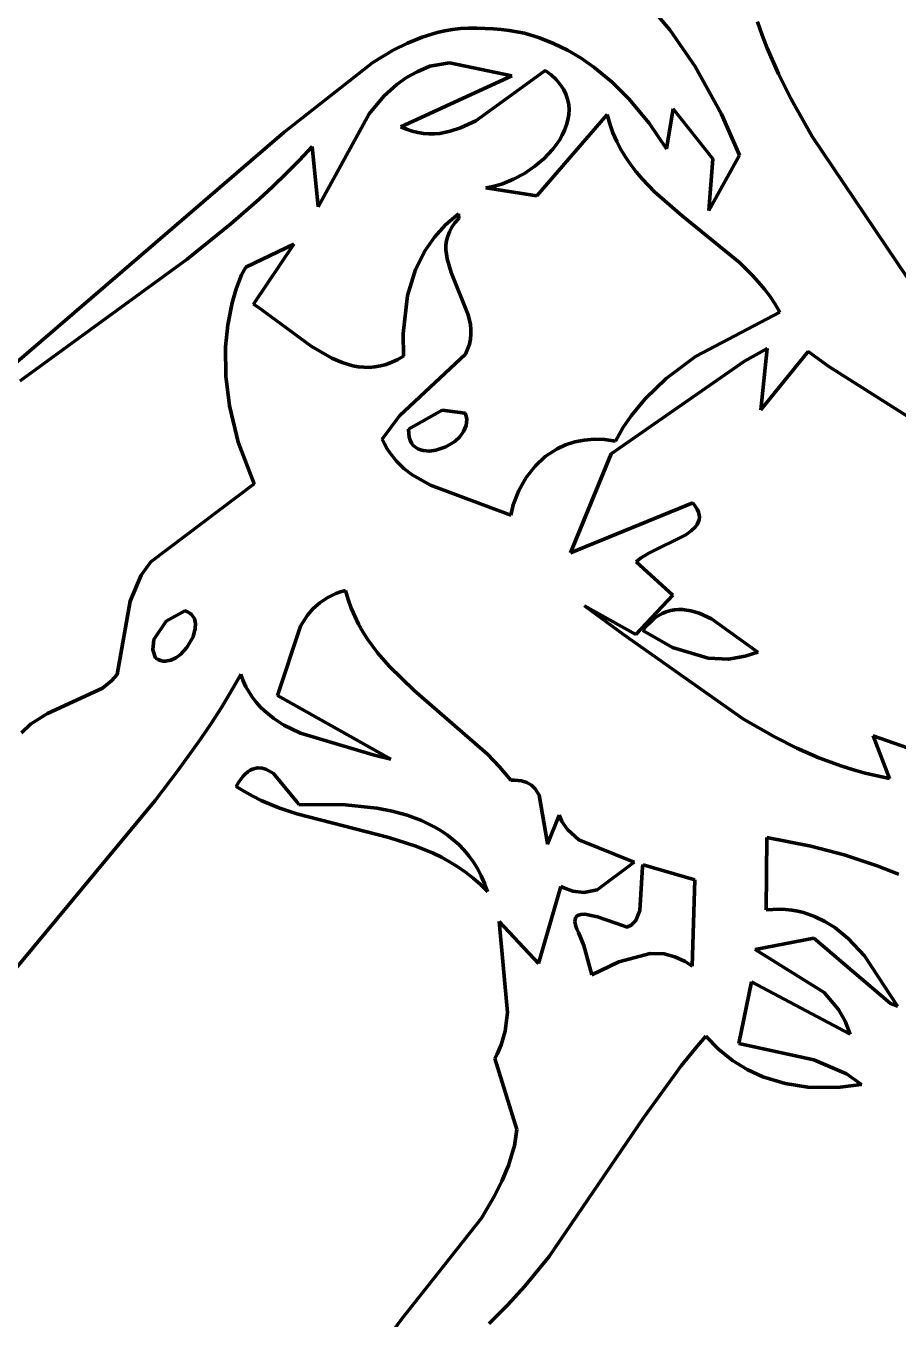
# Model space of a CAD drawing. Header units: millimetres. Extents: x 0 to 9.3, y 0 to 12.
# Drawn here: x 0.707 to 1.42, y 5.917 to 6.975 of the extents above; entities that cross this region are included whole.
import ezdxf

# ---------------------------------------------------------------- set-up
doc = ezdxf.new("R2010")
doc.units = ezdxf.units.MM
doc.layers.add('color#010101ff', color=7, linetype='CONTINUOUS', lineweight=100)
doc.layers.add('color#ffffffff', color=7, linetype='CONTINUOUS', lineweight=100)

msp = doc.modelspace()

# ---------------------------------------------------------------- linework, layer by layer
at = {"layer": 'color#010101ff'}
for p, q in [((1.2336, 6.9718), (1.2147, 6.9942)), ((1.0497, 6.9709), (1.0561, 6.972)), ((1.0561, 6.972), (1.0626, 6.9728)), ((1.0626, 6.9728), (1.0692, 6.9731)), ((1.0692, 6.9731), (1.076, 6.9731)), ((1.076, 6.9731), (1.0828, 6.9727)), ((1.0828, 6.9727), (1.0894, 6.9726)), ((1.0894, 6.9726), (1.0959, 6.9721)), ((1.0959, 6.9721), (1.1023, 6.9713)), ((1.1023, 6.9713), (1.1148, 6.9689)), ((1.2545, 6.9416), (1.2336, 6.9718)), ((1.3053, 6.9783), (1.3091, 6.9674)), ((1.0076, 6.9551), (1.0192, 6.9609)), ((1.0192, 6.9609), (1.0311, 6.9658)), ((1.0311, 6.9658), (1.0434, 6.9695)), ((1.0434, 6.9695), (1.0497, 6.9709)), ((1.1148, 6.9689), (1.127, 6.9653)), ((1.127, 6.9653), (1.1387, 6.9606)), ((1.1387, 6.9606), (1.1501, 6.955)), ((1.3091, 6.9674), (1.3133, 6.9567)), ((0.9908, 6.945), (1.0076, 6.9551)), ((1.1501, 6.955), (1.1611, 6.9485)), ((1.3133, 6.9567), (1.3226, 6.9357)), ((0.9183, 6.888), (0.9908, 6.945)), ((1.0374, 6.9421), (1.0271, 6.9374)), ((1.0535, 6.9448), (1.0374, 6.9421)), ((1.1046, 6.934), (1.0535, 6.9448)), ((1.1611, 6.9485), (1.1715, 6.9412)), ((1.1715, 6.9412), (1.1864, 6.9289)), ((1.2758, 6.9028), (1.2545, 6.9416)), ((1.0185, 6.9326), (1.0106, 6.927)), ((1.0137, 6.8925), (1.1046, 6.934)), ((1.0271, 6.9374), (1.0185, 6.9326)), ((1.1247, 6.9334), (1.075, 6.8974)), ((1.1319, 6.9384), (1.1247, 6.9334)), ((1.1367, 6.9348), (1.1319, 6.9384)), ((1.1407, 6.931), (1.1367, 6.9348)), ((1.144, 6.9271), (1.1407, 6.931)), ((1.1864, 6.9289), (1.2002, 6.9153)), ((1.3226, 6.9357), (1.3329, 6.915)), ((1.0106, 6.927), (1, 6.9175)), ((1.1467, 6.9231), (1.144, 6.9271)), ((1.1487, 6.919), (1.1467, 6.9231)), ((1.1501, 6.9149), (1.1487, 6.919)), ((1, 6.9175), (0.9879, 6.9029)), ((1.151, 6.9107), (1.1501, 6.9149)), ((1.1513, 6.9065), (1.151, 6.9107)), ((1.2002, 6.9153), (1.2167, 6.8955)), ((1.3329, 6.915), (1.35, 6.8846)), ((0.9879, 6.9029), (0.9461, 6.8269)), ((1.075, 6.8974), (1.0626, 6.8915)), ((1.1824, 6.9025), (1.125, 6.836)), ((1.1493, 6.8939), (1.1504, 6.8981)), ((1.1504, 6.8981), (1.1511, 6.9023)), ((1.1511, 6.9023), (1.1513, 6.9065)), ((1.1846, 6.8948), (1.1824, 6.9025)), ((1.2309, 6.8744), (1.2364, 6.907)), ((1.2364, 6.907), (1.2688, 6.8662)), ((1.2905, 6.8691), (1.2758, 6.9028)), ((0.6049, 6.6182), (0.9183, 6.888)), ((1.0184, 6.8904), (1.0137, 6.8925)), ((1.0231, 6.8888), (1.0184, 6.8904)), ((1.0277, 6.8877), (1.0231, 6.8888)), ((1.0322, 6.8869), (1.0277, 6.8877)), ((1.0367, 6.8866), (1.0322, 6.8869)), ((1.0412, 6.8866), (1.0367, 6.8866)), ((1.0456, 6.887), (1.0412, 6.8866)), ((1.0542, 6.8887), (1.0456, 6.887)), ((1.0626, 6.8915), (1.0542, 6.8887)), ((1.1457, 6.8856), (1.1477, 6.8897)), ((1.1477, 6.8897), (1.1493, 6.8939)), ((1.1872, 6.8874), (1.1846, 6.8948)), ((1.1903, 6.8804), (1.1872, 6.8874)), ((1.2167, 6.8955), (1.2309, 6.8744)), ((0.9414, 6.8764), (0.9309, 6.8651)), ((0.9461, 6.8269), (0.9414, 6.8764)), ((1.1377, 6.8739), (1.1407, 6.8777)), ((1.1407, 6.8777), (1.1434, 6.8816)), ((1.1434, 6.8816), (1.1457, 6.8856)), ((1.1937, 6.8738), (1.1903, 6.8804)), ((1.35, 6.8846), (1.4278, 6.769)), ((1.1232, 6.8601), (1.1309, 6.8666)), ((1.1309, 6.8666), (1.1377, 6.8739)), ((1.1976, 6.8674), (1.1937, 6.8738)), ((1.2017, 6.8613), (1.1976, 6.8674)), ((1.2655, 6.8238), (1.2905, 6.8691)), ((1.2688, 6.8662), (1.2655, 6.8238)), ((0.9309, 6.8651), (0.9201, 6.8542)), ((1.1148, 6.8543), (1.1232, 6.8601)), ((1.2062, 6.8555), (1.2017, 6.8613)), ((1.211, 6.8499), (1.2062, 6.8555)), ((0.9201, 6.8542), (0.9091, 6.8435)), ((1.0878, 6.8432), (1.0923, 6.8443)), ((1.0923, 6.8443), (1.0969, 6.8457)), ((1.0969, 6.8457), (1.1059, 6.8495)), ((1.1059, 6.8495), (1.1148, 6.8543)), ((1.2212, 6.8392), (1.211, 6.8499)), ((0.9091, 6.8435), (0.8979, 6.8331)), ((1.0834, 6.8425), (1.0878, 6.8432)), ((1.125, 6.836), (1.0834, 6.8425)), ((1.2437, 6.8196), (1.2212, 6.8392)), ((0.8979, 6.8331), (0.8749, 6.8129)), ((0.8749, 6.8129), (0.8391, 6.7842)), ((1.0503, 6.8122), (1.061, 6.8213)), ((1.058, 6.8138), (1.0555, 6.8102)), ((1.0612, 6.8174), (1.058, 6.8138)), ((1.061, 6.8213), (1.0612, 6.8174)), ((1.2905, 6.7814), (1.2437, 6.8196)), ((1.0337, 6.7913), (1.0413, 6.8022)), ((1.0413, 6.8022), (1.0503, 6.8122)), ((1.0521, 6.8029), (1.0512, 6.7993)), ((1.0535, 6.8066), (1.0521, 6.8029)), ((1.0555, 6.8102), (1.0535, 6.8066)), ((0.8871, 6.7777), (0.9263, 6.7963)), ((0.9263, 6.7963), (0.8934, 6.7474)), ((1.0258, 6.7756), (1.0337, 6.7913)), ((1.0512, 6.7993), (1.0507, 6.7956)), ((1.0507, 6.7956), (1.0507, 6.7919)), ((1.0507, 6.7919), (1.051, 6.7882)), ((0.8391, 6.7842), (0.7026, 6.6847)), ((1.051, 6.7882), (1.0516, 6.7845)), ((1.0516, 6.7845), (1.055, 6.7732)), ((1.3012, 6.7709), (1.2905, 6.7814)), ((0.8792, 6.7599), (0.8836, 6.7713)), ((0.8836, 6.7713), (0.8871, 6.7777)), ((1.0193, 6.7545), (1.0258, 6.7756)), ((1.055, 6.7732), (1.0689, 6.7385)), ((1.3062, 6.7654), (1.3012, 6.7709)), ((0.8758, 6.7483), (0.8792, 6.7599)), ((1.3111, 6.7597), (1.3062, 6.7654)), ((1.3156, 6.7537), (1.3111, 6.7597)), ((1.0156, 6.7232), (1.0193, 6.7545)), ((1.3198, 6.7474), (1.3156, 6.7537)), ((0.8723, 6.7305), (0.8758, 6.7483)), ((0.8934, 6.7474), (0.8972, 6.745)), ((0.8972, 6.745), (0.9406, 6.713)), ((1.0689, 6.7385), (1.0706, 6.7306)), ((1.2546, 6.7044), (1.3237, 6.7409)), ((1.3237, 6.7409), (1.3198, 6.7474)), ((0.8705, 6.7125), (0.8723, 6.7305)), ((1.0706, 6.7306), (1.071, 6.7267)), ((1.016, 6.7048), (1.0156, 6.7232)), ((1.0706, 6.7187), (1.0698, 6.7146)), ((1.071, 6.7227), (1.0706, 6.7187)), ((1.071, 6.7267), (1.071, 6.7227)), ((0.8708, 6.6883), (0.8705, 6.7125)), ((0.9406, 6.713), (0.9573, 6.7032)), ((1.0684, 6.7106), (1.0666, 6.7065)), ((1.0698, 6.7146), (1.0684, 6.7106)), ((1.3131, 6.7111), (1.2946, 6.7006)), ((1.3081, 6.661), (1.3131, 6.7111)), ((1.3468, 6.7086), (1.3081, 6.661)), ((1.3636, 6.6964), (1.3468, 6.7086)), ((0.9573, 6.7032), (0.9659, 6.6995)), ((0.9659, 6.6995), (0.9746, 6.6969)), ((0.9746, 6.6969), (0.979, 6.6961)), ((0.979, 6.6961), (0.9835, 6.6957)), ((0.9925, 6.696), (0.9971, 6.6968)), ((0.9971, 6.6968), (1.0018, 6.698)), ((1.0018, 6.698), (1.0065, 6.6998)), ((1.0065, 6.6998), (1.0112, 6.702)), ((1.0112, 6.702), (1.016, 6.7048)), ((1.0666, 6.7065), (1.0127, 6.6559)), ((1.2946, 6.7006), (1.1858, 6.6248)), ((1.2307, 6.6864), (1.2546, 6.7044)), ((1.4454, 6.6446), (1.3636, 6.6964)), ((0.8738, 6.6641), (0.8708, 6.6883)), ((0.9835, 6.6957), (0.988, 6.6956)), ((0.988, 6.6956), (0.9925, 6.696)), ((1.2136, 6.6699), (1.2307, 6.6864)), ((1.2022, 6.656), (1.2136, 6.6699)), ((0.8809, 6.6344), (0.8738, 6.6641)), ((1.0127, 6.6559), (0.9986, 6.637)), ((1.0201, 6.645), (1.0475, 6.6606)), ((1.0475, 6.6606), (1.0664, 6.6583)), ((1.0664, 6.6583), (1.0672, 6.6557)), ((1.0672, 6.6557), (1.0676, 6.653)), ((1.1953, 6.6461), (1.2022, 6.656)), ((1.0202, 6.6416), (1.0201, 6.645)), ((1.0651, 6.6432), (1.0619, 6.6389)), ((1.0662, 6.6456), (1.0651, 6.6432)), ((1.0671, 6.648), (1.0662, 6.6456)), ((1.0675, 6.6505), (1.0671, 6.648)), ((1.0676, 6.653), (1.0675, 6.6505)), ((1.1892, 6.6354), (1.1953, 6.6461)), ((0.8938, 6.6005), (0.8809, 6.6344)), ((0.9986, 6.637), (1.0005, 6.633)), ((1.0005, 6.633), (1.0026, 6.6291)), ((1.0206, 6.6386), (1.0202, 6.6416)), ((1.0214, 6.636), (1.0206, 6.6386)), ((1.0225, 6.6337), (1.0214, 6.636)), ((1.024, 6.6318), (1.0225, 6.6337)), ((1.0578, 6.6351), (1.0505, 6.6306)), ((1.0619, 6.6389), (1.0578, 6.6351)), ((1.1485, 6.6322), (1.1559, 6.6347)), ((1.1559, 6.6347), (1.1637, 6.6362)), ((1.1637, 6.6362), (1.1718, 6.6369)), ((1.1718, 6.6369), (1.1803, 6.6367)), ((1.1803, 6.6367), (1.1892, 6.6354)), ((1.0026, 6.6291), (1.005, 6.6255)), ((1.005, 6.6255), (1.0103, 6.6189)), ((1.0257, 6.6303), (1.024, 6.6318)), ((1.0276, 6.629), (1.0257, 6.6303)), ((1.0298, 6.6281), (1.0276, 6.629)), ((1.0321, 6.6275), (1.0298, 6.6281)), ((1.0371, 6.6272), (1.0321, 6.6275)), ((1.0424, 6.6278), (1.0371, 6.6272)), ((1.0505, 6.6306), (1.0424, 6.6278)), ((1.1235, 6.6148), (1.1319, 6.6227)), ((1.1319, 6.6227), (1.1415, 6.629)), ((1.1415, 6.629), (1.1485, 6.6322)), ((1.1858, 6.6248), (1.1525, 6.544)), ((1.0103, 6.6189), (1.0163, 6.613)), ((1.0163, 6.613), (1.023, 6.6078)), ((1.1162, 6.6055), (1.1235, 6.6148)), ((1.023, 6.6078), (1.0379, 6.5992)), ((1.1103, 6.5949), (1.1162, 6.6055)), ((0.8095, 6.5367), (0.8938, 6.6005)), ((1.0379, 6.5992), (1.1036, 6.5747)), ((1.1057, 6.5831), (1.1103, 6.5949)), ((1.1036, 6.5747), (1.1057, 6.5831)), ((1.1525, 6.544), (1.2525, 6.5847)), ((1.2525, 6.5847), (1.2545, 6.5821)), ((1.2545, 6.5821), (1.2561, 6.5797)), ((1.2561, 6.5797), (1.2571, 6.5773)), ((1.2576, 6.5709), (1.2569, 6.5689)), ((1.2571, 6.5773), (1.2577, 6.5751)), ((1.2578, 6.573), (1.2576, 6.5709)), ((1.2577, 6.5751), (1.2578, 6.573)), ((1.2468, 6.5587), (1.2164, 6.5436)), ((1.2512, 6.5619), (1.2468, 6.5587)), ((1.2546, 6.5653), (1.2512, 6.5619)), ((1.2559, 6.5671), (1.2546, 6.5653)), ((1.2569, 6.5689), (1.2559, 6.5671)), ((1.2096, 6.5395), (1.2062, 6.5366)), ((1.2164, 6.5436), (1.2096, 6.5395)), ((0.8014, 6.5257), (0.8095, 6.5367)), ((1.2062, 6.5366), (1.2362, 6.5092)), ((0.7924, 6.5043), (0.8014, 6.5257)), ((0.9537, 6.5072), (0.9476, 6.5031)), ((0.9606, 6.5106), (0.9537, 6.5072)), ((0.9645, 6.512), (0.9606, 6.5106)), ((0.9685, 6.5131), (0.9645, 6.512)), ((0.9707, 6.5058), (0.9685, 6.5131)), ((0.9732, 6.4988), (0.9707, 6.5058)), ((1.2362, 6.5092), (1.206, 6.477)), ((0.7819, 6.4445), (0.7924, 6.5043)), ((0.8373, 6.4965), (0.8219, 6.4879)), ((0.8395, 6.4956), (0.8373, 6.4965)), ((0.8413, 6.4946), (0.8395, 6.4956)), ((0.9422, 6.4984), (0.9376, 6.493)), ((0.9476, 6.5031), (0.9422, 6.4984)), ((0.9761, 6.492), (0.9732, 6.4988)), ((1.206, 6.477), (1.1639, 6.5005)), ((1.1639, 6.5005), (1.1958, 6.477)), ((1.2275, 6.4942), (1.2308, 6.4956)), ((1.2308, 6.4956), (1.2341, 6.4967)), ((1.2341, 6.4967), (1.2374, 6.4973)), ((1.2374, 6.4973), (1.2408, 6.4976)), ((1.2408, 6.4976), (1.2441, 6.4976)), ((1.2441, 6.4976), (1.2509, 6.4966)), ((1.2509, 6.4966), (1.2576, 6.4946)), ((0.8219, 6.4879), (0.8119, 6.473)), ((0.8429, 6.4933), (0.8413, 6.4946)), ((0.8441, 6.4917), (0.8429, 6.4933)), ((0.845, 6.4901), (0.8441, 6.4917)), ((0.8459, 6.4862), (0.845, 6.4901)), ((0.8458, 6.482), (0.8459, 6.4862)), ((0.9376, 6.493), (0.9317, 6.484)), ((0.9793, 6.4855), (0.9761, 6.492)), ((0.9828, 6.4793), (0.9793, 6.4855)), ((1.2146, 6.4841), (1.2178, 6.4873)), ((1.2178, 6.4873), (1.221, 6.4901)), ((1.221, 6.4901), (1.2242, 6.4924)), ((1.2242, 6.4924), (1.2275, 6.4942)), ((1.2576, 6.4946), (1.2677, 6.4899)), ((1.2677, 6.4899), (1.3056, 6.4628)), ((0.8389, 6.4664), (0.8439, 6.4752)), ((0.8439, 6.4752), (0.8458, 6.482)), ((0.9317, 6.484), (0.9131, 6.4273)), ((0.9866, 6.4733), (0.9828, 6.4793)), ((1.1958, 6.477), (1.2939, 6.4079)), ((1.2115, 6.4803), (1.2146, 6.4841)), ((1.2359, 6.4666), (1.2115, 6.4803)), ((0.8119, 6.473), (0.8111, 6.4646)), ((0.8111, 6.4646), (0.8133, 6.4577)), ((0.8337, 6.4609), (0.8389, 6.4664)), ((0.995, 6.4619), (0.9866, 6.4733)), ((1.2649, 6.4577), (1.2359, 6.4666)), ((0.8133, 6.4577), (0.8153, 6.4566)), ((0.8153, 6.4566), (0.8173, 6.4558)), ((0.8173, 6.4558), (0.8194, 6.4554)), ((0.8194, 6.4554), (0.8215, 6.4553)), ((0.8215, 6.4553), (0.8257, 6.4561)), ((0.8257, 6.4561), (0.8298, 6.458)), ((0.8298, 6.458), (0.8337, 6.4609)), ((1.0042, 6.4512), (0.995, 6.4619)), ((1.2816, 6.457), (1.2649, 6.4577)), ((1.2953, 6.4593), (1.2816, 6.457)), ((1.3056, 6.4628), (1.2953, 6.4593)), ((0.7775, 6.4394), (0.7819, 6.4445)), ((0.8831, 6.4443), (0.8752, 6.4307)), ((0.885, 6.4392), (0.8831, 6.4443)), ((1.0247, 6.4313), (1.0042, 6.4512)), ((0.725, 6.4126), (0.77, 6.4332)), ((0.77, 6.4332), (0.7775, 6.4394)), ((0.8872, 6.4344), (0.885, 6.4392)), ((0.8897, 6.4299), (0.8872, 6.4344)), ((0.8752, 6.4307), (0.8671, 6.4174)), ((0.8925, 6.4257), (0.8897, 6.4299)), ((0.8955, 6.4217), (0.8925, 6.4257)), ((0.8988, 6.4181), (0.8955, 6.4217)), ((0.9131, 6.4273), (1.0055, 6.3751)), ((1.0846, 6.3793), (1.0247, 6.4313)), ((0.711, 6.4039), (0.725, 6.4126)), ((0.8671, 6.4174), (0.8587, 6.4043)), ((0.9023, 6.4146), (0.8988, 6.4181)), ((0.9099, 6.4084), (0.9023, 6.4146)), ((0.7036, 6.3968), (0.711, 6.4039)), ((0.8587, 6.4043), (0.85, 6.3914)), ((0.9182, 6.4031), (0.9099, 6.4084)), ((0.9318, 6.3963), (0.9182, 6.4031)), ((1.2939, 6.4079), (1.3198, 6.3931)), ((0.85, 6.3914), (0.8318, 6.3661)), ((0.9913, 6.3788), (0.9318, 6.3963)), ((1.3198, 6.3931), (1.3375, 6.3842)), ((1.4131, 6.3594), (1.3999, 6.3942)), ((1.3999, 6.3942), (1.4389, 6.3807)), ((1.0055, 6.3751), (0.9913, 6.3788)), ((1.0945, 6.369), (1.0846, 6.3793)), ((1.3375, 6.3842), (1.3556, 6.3763)), ((1.1037, 6.358), (1.0945, 6.369)), ((1.3556, 6.3763), (1.3742, 6.3695)), ((1.3742, 6.3695), (1.3837, 6.3665)), ((0.8318, 6.3661), (0.8129, 6.3414)), ((0.8812, 6.356), (0.883, 6.3588)), ((0.883, 6.3588), (0.885, 6.3612)), ((0.885, 6.3612), (0.8869, 6.3632)), ((0.8869, 6.3632), (0.8888, 6.3648)), ((0.8888, 6.3648), (0.8907, 6.3661)), ((0.8907, 6.3661), (0.8926, 6.3671)), ((0.8926, 6.3671), (0.8965, 6.3681)), ((0.8965, 6.3681), (0.9003, 6.3679)), ((0.9003, 6.3679), (0.9041, 6.3668)), ((0.9041, 6.3668), (0.9097, 6.3635)), ((0.9097, 6.3635), (0.9291, 6.3401)), ((1.1068, 6.358), (1.1037, 6.358)), ((1.1097, 6.3578), (1.1068, 6.358)), ((1.1123, 6.3574), (1.1097, 6.3578)), ((1.3837, 6.3665), (1.3934, 6.3638)), ((1.3934, 6.3638), (1.4031, 6.3614)), ((1.4031, 6.3614), (1.4131, 6.3594)), ((0.8793, 6.3528), (0.8812, 6.356)), ((0.886, 6.3486), (0.8793, 6.3528)), ((0.8928, 6.3448), (0.886, 6.3486)), ((1.1169, 6.356), (1.1123, 6.3574)), ((1.1206, 6.3538), (1.1169, 6.356)), ((1.1236, 6.3509), (1.1206, 6.3538)), ((1.1269, 6.3456), (1.1236, 6.3509)), ((0.8129, 6.3414), (0.6936, 6.1973)), ((0.8997, 6.3414), (0.8928, 6.3448)), ((0.914, 6.3354), (0.8997, 6.3414)), ((0.9291, 6.3401), (0.9304, 6.338)), ((0.9304, 6.338), (0.9685, 6.3379)), ((0.9685, 6.3379), (0.9942, 6.3351)), ((1.1333, 6.3078), (1.1269, 6.3456)), ((0.9287, 6.3304), (0.914, 6.3354)), ((1.0041, 6.3111), (0.9287, 6.3304)), ((0.9942, 6.3351), (1.0068, 6.3326)), ((1.0068, 6.3326), (1.019, 6.3293)), ((1.019, 6.3293), (1.0306, 6.325)), ((1.1432, 6.3294), (1.1338, 6.3055)), ((1.1455, 6.3242), (1.1432, 6.3294)), ((1.0306, 6.325), (1.0362, 6.3224)), ((1.0362, 6.3224), (1.0416, 6.3196)), ((1.0416, 6.3196), (1.0468, 6.3165)), ((1.0468, 6.3165), (1.0518, 6.3131)), ((1.15, 6.3175), (1.1455, 6.3242)), ((1.1594, 6.3093), (1.15, 6.3175)), ((1.026, 6.304), (1.0041, 6.3111)), ((1.0518, 6.3131), (1.0566, 6.3093)), ((1.0566, 6.3093), (1.0612, 6.3053)), ((1.0612, 6.3053), (1.0654, 6.3009)), ((1.1338, 6.3055), (1.1333, 6.3078)), ((1.2046, 6.2909), (1.1594, 6.3093)), ((1.3129, 6.3112), (1.3123, 6.2518)), ((1.3489, 6.304), (1.3129, 6.3112)), ((1.0401, 6.2982), (1.026, 6.304)), ((1.047, 6.2949), (1.0401, 6.2982)), ((1.0537, 6.2912), (1.047, 6.2949)), ((1.0654, 6.3009), (1.0694, 6.2962)), ((1.0694, 6.2962), (1.0731, 6.291)), ((1.3762, 6.2969), (1.3489, 6.304)), ((1.4031, 6.288), (1.3762, 6.2969)), ((1.0603, 6.2872), (1.0537, 6.2912)), ((1.0666, 6.2827), (1.0603, 6.2872)), ((1.0731, 6.291), (1.0765, 6.2856)), ((1.0765, 6.2856), (1.0795, 6.2797)), ((1.1743, 6.2682), (1.2046, 6.2909)), ((1.2113, 6.2872), (1.2092, 6.2514)), ((1.2118, 6.2888), (1.2113, 6.2872)), ((1.254, 6.2765), (1.2118, 6.2888)), ((1.4207, 6.281), (1.4031, 6.288)), ((1.0728, 6.2779), (1.0666, 6.2827)), ((1.0788, 6.2726), (1.0728, 6.2779)), ((1.0795, 6.2797), (1.0822, 6.2734)), ((1.0822, 6.2734), (1.0846, 6.2668)), ((1.252, 6.2058), (1.254, 6.2765)), ((1.0846, 6.2668), (1.0788, 6.2726)), ((1.1262, 6.2081), (1.1447, 6.2711)), ((1.1447, 6.2711), (1.1471, 6.2698)), ((1.1471, 6.2698), (1.1544, 6.2672)), ((1.1544, 6.2672), (1.1635, 6.2661)), ((1.1635, 6.2661), (1.1743, 6.2682)), ((1.3123, 6.2518), (1.3178, 6.2523)), ((1.3178, 6.2523), (1.3231, 6.2524)), ((1.3231, 6.2524), (1.3283, 6.2522)), ((1.3283, 6.2522), (1.3334, 6.2517)), ((1.1011, 6.168), (1.0943, 6.2425)), ((1.0943, 6.2425), (1.1262, 6.2081)), ((1.1562, 6.2441), (1.1561, 6.2425)), ((1.1561, 6.2425), (1.1563, 6.2407)), ((1.1566, 6.2454), (1.1562, 6.2441)), ((1.1573, 6.2464), (1.1566, 6.2454)), ((1.1583, 6.2472), (1.1573, 6.2464)), ((1.1608, 6.2481), (1.1583, 6.2472)), ((1.1642, 6.2483), (1.1608, 6.2481)), ((1.1746, 6.2463), (1.1642, 6.2483)), ((1.1958, 6.2387), (1.1746, 6.2463)), ((1.2058, 6.2432), (1.202, 6.2395)), ((1.2092, 6.2514), (1.2058, 6.2432)), ((1.3334, 6.2517), (1.3382, 6.2508)), ((1.3382, 6.2508), (1.343, 6.2497)), ((1.343, 6.2497), (1.352, 6.2466)), ((1.352, 6.2466), (1.3605, 6.2425)), ((1.3605, 6.2425), (1.3685, 6.2375)), ((1.1563, 6.2407), (1.1568, 6.2385)), ((1.1568, 6.2385), (1.1577, 6.2361)), ((1.1577, 6.2361), (1.1589, 6.2333)), ((1.1589, 6.2333), (1.1633, 6.2227)), ((1.1986, 6.2377), (1.1958, 6.2387)), ((1.202, 6.2395), (1.1986, 6.2377)), ((1.3685, 6.2375), (1.3795, 6.2285)), ((1.1633, 6.2227), (1.17, 6.1987)), ((1.3515, 6.2287), (1.3035, 6.2194)), ((1.4141, 6.1754), (1.3515, 6.2287)), ((1.3795, 6.2285), (1.3928, 6.2143)), ((1.17, 6.1987), (1.1921, 6.2095)), ((1.1921, 6.2095), (1.2177, 6.2162)), ((1.2177, 6.2162), (1.2291, 6.2158)), ((1.2291, 6.2158), (1.2377, 6.2136)), ((1.2377, 6.2136), (1.2463, 6.2096)), ((1.2463, 6.2096), (1.252, 6.2058)), ((1.3035, 6.2194), (1.3597, 6.1843)), ((1.3928, 6.2143), (1.4199, 6.173)), ((1.3005, 6.1929), (1.2901, 6.1427)), ((1.3812, 6.1501), (1.3005, 6.1929)), ((1.3597, 6.1843), (1.3715, 6.1705)), ((1.0992, 6.1526), (1.1011, 6.168)), ((1.3715, 6.1705), (1.377, 6.1609)), ((1.4199, 6.173), (1.4141, 6.1754)), ((1.377, 6.1609), (1.3812, 6.1501)), ((1.0959, 6.1414), (1.0992, 6.1526)), ((1.2631, 6.1487), (1.2562, 6.1407)), ((1.2735, 6.1379), (1.2631, 6.1487)), ((1.0926, 6.134), (1.0959, 6.1414)), ((1.2562, 6.1407), (1.2429, 6.1244)), ((1.2849, 6.1288), (1.2735, 6.1379)), ((1.2901, 6.1427), (1.3513, 6.1293)), ((1.0905, 6.1304), (1.0926, 6.134)), ((1.1085, 6.0723), (1.0905, 6.1304)), ((1.297, 6.1213), (1.2849, 6.1288)), ((1.3513, 6.1293), (1.3781, 6.1178)), ((1.2429, 6.1244), (1.2121, 6.0817)), ((1.3098, 6.1154), (1.297, 6.1213)), ((1.3279, 6.1099), (1.3098, 6.1154)), ((1.3781, 6.1178), (1.3903, 6.1091)), ((1.3466, 6.107), (1.3279, 6.1099)), ((1.3708, 6.1067), (1.3466, 6.107)), ((1.3903, 6.1091), (1.3708, 6.1067)), ((1.1068, 6.059), (1.1085, 6.0723)), ((1.2121, 6.0817), (1.1351, 5.9685)), ((1.1017, 6.0428), (1.106, 6.0563)), ((1.106, 6.0563), (1.1068, 6.059)), ((1.0964, 6.0299), (1.1017, 6.0428)), ((1.0902, 6.0175), (1.0964, 6.0299)), ((1.0796, 5.9997), (1.0902, 6.0175)), ((1.0145, 5.9175), (1.0796, 5.9997)), ((1.1351, 5.9685), (1.1152, 5.9441)), ((1.1152, 5.9441), (1.101, 5.9285)), ((1.101, 5.9285), (1.0859, 5.9137)), ((0.994, 5.8894), (1.0145, 5.9175))]:
    msp.add_line(p, q, dxfattribs=at)
at = {"layer": 'color#ffffffff'}
for p, q in [((1.2147, 6.9942), (1.2336, 6.9718)), ((1.0561, 6.972), (1.0497, 6.9709)), ((1.0626, 6.9728), (1.0561, 6.972)), ((1.0692, 6.9731), (1.0626, 6.9728)), ((1.076, 6.9731), (1.0692, 6.9731)), ((1.0828, 6.9727), (1.076, 6.9731)), ((1.0894, 6.9726), (1.0828, 6.9727)), ((1.0959, 6.9721), (1.0894, 6.9726)), ((1.1023, 6.9713), (1.0959, 6.9721)), ((1.1148, 6.9689), (1.1023, 6.9713)), ((1.2336, 6.9718), (1.2545, 6.9416)), ((1.3091, 6.9674), (1.3053, 6.9783)), ((1.0192, 6.9609), (1.0076, 6.9551)), ((1.0311, 6.9658), (1.0192, 6.9609)), ((1.0434, 6.9695), (1.0311, 6.9658)), ((1.0497, 6.9709), (1.0434, 6.9695)), ((1.127, 6.9653), (1.1148, 6.9689)), ((1.1387, 6.9606), (1.127, 6.9653)), ((1.1501, 6.955), (1.1387, 6.9606)), ((1.3133, 6.9567), (1.3091, 6.9674)), ((1.0076, 6.9551), (0.9908, 6.945)), ((1.1611, 6.9485), (1.1501, 6.955)), ((1.3226, 6.9357), (1.3133, 6.9567)), ((0.9908, 6.945), (0.9183, 6.888)), ((1.0271, 6.9374), (1.0374, 6.9421)), ((1.0374, 6.9421), (1.0535, 6.9448)), ((1.0535, 6.9448), (1.1046, 6.934)), ((1.1715, 6.9412), (1.1611, 6.9485)), ((1.1864, 6.9289), (1.1715, 6.9412)), ((1.2545, 6.9416), (1.2758, 6.9028)), ((1.0106, 6.927), (1.0185, 6.9326)), ((1.1046, 6.934), (1.0137, 6.8925)), ((1.0185, 6.9326), (1.0271, 6.9374)), ((1.075, 6.8974), (1.1247, 6.9334)), ((1.1247, 6.9334), (1.1319, 6.9384)), ((1.1319, 6.9384), (1.1367, 6.9348)), ((1.1367, 6.9348), (1.1407, 6.931)), ((1.1407, 6.931), (1.144, 6.9271)), ((1.2002, 6.9153), (1.1864, 6.9289)), ((1.3329, 6.915), (1.3226, 6.9357)), ((1, 6.9175), (1.0106, 6.927)), ((1.144, 6.9271), (1.1467, 6.9231)), ((1.1467, 6.9231), (1.1487, 6.919)), ((1.1487, 6.919), (1.1501, 6.9149)), ((0.9879, 6.9029), (1, 6.9175)), ((1.1501, 6.9149), (1.151, 6.9107)), ((1.151, 6.9107), (1.1513, 6.9065)), ((1.2167, 6.8955), (1.2002, 6.9153)), ((1.35, 6.8846), (1.3329, 6.915)), ((0.9461, 6.8269), (0.9879, 6.9029)), ((1.0626, 6.8915), (1.075, 6.8974)), ((1.125, 6.836), (1.1824, 6.9025)), ((1.1504, 6.8981), (1.1493, 6.8939)), ((1.1511, 6.9023), (1.1504, 6.8981)), ((1.1513, 6.9065), (1.1511, 6.9023)), ((1.1824, 6.9025), (1.1846, 6.8948)), ((1.2364, 6.907), (1.2309, 6.8744)), ((1.2688, 6.8662), (1.2364, 6.907)), ((1.2758, 6.9028), (1.2905, 6.8691)), ((0.9183, 6.888), (0.6049, 6.6182)), ((1.0137, 6.8925), (1.0184, 6.8904)), ((1.0184, 6.8904), (1.0231, 6.8888)), ((1.0231, 6.8888), (1.0277, 6.8877)), ((1.0277, 6.8877), (1.0322, 6.8869)), ((1.0322, 6.8869), (1.0367, 6.8866)), ((1.0367, 6.8866), (1.0412, 6.8866)), ((1.0412, 6.8866), (1.0456, 6.887)), ((1.0456, 6.887), (1.0542, 6.8887)), ((1.0542, 6.8887), (1.0626, 6.8915)), ((1.1477, 6.8897), (1.1457, 6.8856)), ((1.1493, 6.8939), (1.1477, 6.8897)), ((1.1846, 6.8948), (1.1872, 6.8874)), ((1.1872, 6.8874), (1.1903, 6.8804)), ((1.2309, 6.8744), (1.2167, 6.8955)), ((0.9309, 6.8651), (0.9414, 6.8764)), ((0.9414, 6.8764), (0.9461, 6.8269)), ((1.1407, 6.8777), (1.1377, 6.8739)), ((1.1434, 6.8816), (1.1407, 6.8777)), ((1.1457, 6.8856), (1.1434, 6.8816)), ((1.1903, 6.8804), (1.1937, 6.8738)), ((1.4278, 6.769), (1.35, 6.8846)), ((1.1309, 6.8666), (1.1232, 6.8601)), ((1.1377, 6.8739), (1.1309, 6.8666)), ((1.1937, 6.8738), (1.1976, 6.8674)), ((1.1976, 6.8674), (1.2017, 6.8613)), ((1.2905, 6.8691), (1.2655, 6.8238)), ((1.2655, 6.8238), (1.2688, 6.8662)), ((0.9201, 6.8542), (0.9309, 6.8651)), ((1.1232, 6.8601), (1.1148, 6.8543)), ((1.2017, 6.8613), (1.2062, 6.8555)), ((1.2062, 6.8555), (1.211, 6.8499)), ((0.9091, 6.8435), (0.9201, 6.8542)), ((1.0923, 6.8443), (1.0878, 6.8432)), ((1.0969, 6.8457), (1.0923, 6.8443)), ((1.1059, 6.8495), (1.0969, 6.8457)), ((1.1148, 6.8543), (1.1059, 6.8495)), ((1.211, 6.8499), (1.2212, 6.8392)), ((0.8979, 6.8331), (0.9091, 6.8435)), ((1.0878, 6.8432), (1.0834, 6.8425)), ((1.0834, 6.8425), (1.125, 6.836)), ((1.2212, 6.8392), (1.2437, 6.8196)), ((0.8749, 6.8129), (0.8979, 6.8331)), ((0.8391, 6.7842), (0.8749, 6.8129)), ((1.061, 6.8213), (1.0503, 6.8122)), ((1.0555, 6.8102), (1.058, 6.8138)), ((1.058, 6.8138), (1.0612, 6.8174)), ((1.0612, 6.8174), (1.061, 6.8213)), ((1.2437, 6.8196), (1.2905, 6.7814)), ((1.0413, 6.8022), (1.0337, 6.7913)), ((1.0503, 6.8122), (1.0413, 6.8022)), ((1.0512, 6.7993), (1.0521, 6.8029)), ((1.0521, 6.8029), (1.0535, 6.8066)), ((1.0535, 6.8066), (1.0555, 6.8102)), ((0.9263, 6.7963), (0.8871, 6.7777)), ((0.8934, 6.7474), (0.9263, 6.7963)), ((1.0337, 6.7913), (1.0258, 6.7756)), ((1.0507, 6.7956), (1.0512, 6.7993)), ((1.0507, 6.7919), (1.0507, 6.7956)), ((1.051, 6.7882), (1.0507, 6.7919)), ((0.7026, 6.6847), (0.8391, 6.7842)), ((1.0516, 6.7845), (1.051, 6.7882)), ((1.055, 6.7732), (1.0516, 6.7845)), ((1.2905, 6.7814), (1.3012, 6.7709)), ((0.8836, 6.7713), (0.8792, 6.7599)), ((0.8871, 6.7777), (0.8836, 6.7713)), ((1.0258, 6.7756), (1.0193, 6.7545)), ((1.0689, 6.7385), (1.055, 6.7732)), ((1.3012, 6.7709), (1.3062, 6.7654)), ((0.8792, 6.7599), (0.8758, 6.7483)), ((1.3062, 6.7654), (1.3111, 6.7597)), ((1.3111, 6.7597), (1.3156, 6.7537)), ((1.0193, 6.7545), (1.0156, 6.7232)), ((1.3156, 6.7537), (1.3198, 6.7474)), ((0.8758, 6.7483), (0.8723, 6.7305)), ((0.8972, 6.745), (0.8934, 6.7474)), ((0.9406, 6.713), (0.8972, 6.745)), ((1.0706, 6.7306), (1.0689, 6.7385)), ((1.3237, 6.7409), (1.2546, 6.7044)), ((1.3198, 6.7474), (1.3237, 6.7409)), ((0.8723, 6.7305), (0.8705, 6.7125)), ((1.071, 6.7267), (1.0706, 6.7306)), ((1.0156, 6.7232), (1.016, 6.7048)), ((1.0698, 6.7146), (1.0706, 6.7187)), ((1.0706, 6.7187), (1.071, 6.7227)), ((1.071, 6.7227), (1.071, 6.7267)), ((0.8705, 6.7125), (0.8708, 6.6883)), ((0.9573, 6.7032), (0.9406, 6.713)), ((1.0666, 6.7065), (1.0684, 6.7106)), ((1.0684, 6.7106), (1.0698, 6.7146)), ((1.2946, 6.7006), (1.3131, 6.7111)), ((1.3131, 6.7111), (1.3081, 6.661)), ((1.3081, 6.661), (1.3468, 6.7086)), ((1.3468, 6.7086), (1.3636, 6.6964)), ((0.9659, 6.6995), (0.9573, 6.7032)), ((0.9746, 6.6969), (0.9659, 6.6995)), ((0.979, 6.6961), (0.9746, 6.6969)), ((0.9835, 6.6957), (0.979, 6.6961)), ((0.9971, 6.6968), (0.9925, 6.696)), ((1.0018, 6.698), (0.9971, 6.6968)), ((1.0065, 6.6998), (1.0018, 6.698)), ((1.0112, 6.702), (1.0065, 6.6998)), ((1.016, 6.7048), (1.0112, 6.702)), ((1.0127, 6.6559), (1.0666, 6.7065)), ((1.1858, 6.6248), (1.2946, 6.7006)), ((1.2546, 6.7044), (1.2307, 6.6864)), ((1.3636, 6.6964), (1.4454, 6.6446)), ((0.8708, 6.6883), (0.8738, 6.6641)), ((0.988, 6.6956), (0.9835, 6.6957)), ((0.9925, 6.696), (0.988, 6.6956)), ((1.2307, 6.6864), (1.2136, 6.6699)), ((1.2136, 6.6699), (1.2022, 6.656)), ((0.8738, 6.6641), (0.8809, 6.6344)), ((0.9986, 6.637), (1.0127, 6.6559)), ((1.0475, 6.6606), (1.0201, 6.645)), ((1.0664, 6.6583), (1.0475, 6.6606)), ((1.0672, 6.6557), (1.0664, 6.6583)), ((1.0676, 6.653), (1.0672, 6.6557)), ((1.2022, 6.656), (1.1953, 6.6461)), ((1.0201, 6.645), (1.0202, 6.6416)), ((1.0619, 6.6389), (1.0651, 6.6432)), ((1.0651, 6.6432), (1.0662, 6.6456)), ((1.0662, 6.6456), (1.0671, 6.648)), ((1.0671, 6.648), (1.0675, 6.6505)), ((1.0675, 6.6505), (1.0676, 6.653)), ((1.1953, 6.6461), (1.1892, 6.6354)), ((0.8809, 6.6344), (0.8938, 6.6005)), ((1.0005, 6.633), (0.9986, 6.637)), ((1.0026, 6.6291), (1.0005, 6.633)), ((1.0202, 6.6416), (1.0206, 6.6386)), ((1.0206, 6.6386), (1.0214, 6.636)), ((1.0214, 6.636), (1.0225, 6.6337)), ((1.0225, 6.6337), (1.024, 6.6318)), ((1.0505, 6.6306), (1.0578, 6.6351)), ((1.0578, 6.6351), (1.0619, 6.6389)), ((1.1559, 6.6347), (1.1485, 6.6322)), ((1.1637, 6.6362), (1.1559, 6.6347)), ((1.1718, 6.6369), (1.1637, 6.6362)), ((1.1803, 6.6367), (1.1718, 6.6369)), ((1.1892, 6.6354), (1.1803, 6.6367)), ((1.005, 6.6255), (1.0026, 6.6291)), ((1.0103, 6.6189), (1.005, 6.6255)), ((1.024, 6.6318), (1.0257, 6.6303)), ((1.0257, 6.6303), (1.0276, 6.629)), ((1.0276, 6.629), (1.0298, 6.6281)), ((1.0298, 6.6281), (1.0321, 6.6275)), ((1.0321, 6.6275), (1.0371, 6.6272)), ((1.0371, 6.6272), (1.0424, 6.6278)), ((1.0424, 6.6278), (1.0505, 6.6306)), ((1.1319, 6.6227), (1.1235, 6.6148)), ((1.1415, 6.629), (1.1319, 6.6227)), ((1.1485, 6.6322), (1.1415, 6.629)), ((1.1525, 6.544), (1.1858, 6.6248)), ((1.0163, 6.613), (1.0103, 6.6189)), ((1.023, 6.6078), (1.0163, 6.613)), ((1.1235, 6.6148), (1.1162, 6.6055)), ((1.0379, 6.5992), (1.023, 6.6078)), ((1.1162, 6.6055), (1.1103, 6.5949)), ((0.8938, 6.6005), (0.8095, 6.5367)), ((1.1036, 6.5747), (1.0379, 6.5992)), ((1.1103, 6.5949), (1.1057, 6.5831)), ((1.1057, 6.5831), (1.1036, 6.5747)), ((1.2525, 6.5847), (1.1525, 6.544)), ((1.2545, 6.5821), (1.2525, 6.5847)), ((1.2561, 6.5797), (1.2545, 6.5821)), ((1.2571, 6.5773), (1.2561, 6.5797)), ((1.2569, 6.5689), (1.2576, 6.5709)), ((1.2577, 6.5751), (1.2571, 6.5773)), ((1.2576, 6.5709), (1.2578, 6.573)), ((1.2578, 6.573), (1.2577, 6.5751)), ((1.2164, 6.5436), (1.2468, 6.5587)), ((1.2468, 6.5587), (1.2512, 6.5619)), ((1.2512, 6.5619), (1.2546, 6.5653)), ((1.2546, 6.5653), (1.2559, 6.5671)), ((1.2559, 6.5671), (1.2569, 6.5689)), ((1.2062, 6.5366), (1.2096, 6.5395)), ((1.2096, 6.5395), (1.2164, 6.5436)), ((0.8095, 6.5367), (0.8014, 6.5257)), ((1.2362, 6.5092), (1.2062, 6.5366)), ((0.8014, 6.5257), (0.7924, 6.5043)), ((0.9476, 6.5031), (0.9537, 6.5072)), ((0.9537, 6.5072), (0.9606, 6.5106)), ((0.9606, 6.5106), (0.9645, 6.512)), ((0.9645, 6.512), (0.9685, 6.5131)), ((0.9685, 6.5131), (0.9707, 6.5058)), ((0.9707, 6.5058), (0.9732, 6.4988)), ((1.206, 6.477), (1.2362, 6.5092)), ((0.7924, 6.5043), (0.7819, 6.4445)), ((0.8219, 6.4879), (0.8373, 6.4965)), ((0.8373, 6.4965), (0.8395, 6.4956)), ((0.8395, 6.4956), (0.8413, 6.4946)), ((0.9376, 6.493), (0.9422, 6.4984)), ((0.9422, 6.4984), (0.9476, 6.5031)), ((0.9732, 6.4988), (0.9761, 6.492)), ((1.1958, 6.477), (1.1639, 6.5005)), ((1.1639, 6.5005), (1.206, 6.477)), ((1.2308, 6.4956), (1.2275, 6.4942)), ((1.2341, 6.4967), (1.2308, 6.4956)), ((1.2374, 6.4973), (1.2341, 6.4967)), ((1.2408, 6.4976), (1.2374, 6.4973)), ((1.2441, 6.4976), (1.2408, 6.4976)), ((1.2509, 6.4966), (1.2441, 6.4976)), ((1.2576, 6.4946), (1.2509, 6.4966)), ((0.8119, 6.473), (0.8219, 6.4879)), ((0.8413, 6.4946), (0.8429, 6.4933)), ((0.8429, 6.4933), (0.8441, 6.4917)), ((0.8441, 6.4917), (0.845, 6.4901)), ((0.845, 6.4901), (0.8459, 6.4862)), ((0.8459, 6.4862), (0.8458, 6.482)), ((0.9317, 6.484), (0.9376, 6.493)), ((0.9761, 6.492), (0.9793, 6.4855)), ((0.9793, 6.4855), (0.9828, 6.4793)), ((1.2178, 6.4873), (1.2146, 6.4841)), ((1.221, 6.4901), (1.2178, 6.4873)), ((1.2242, 6.4924), (1.221, 6.4901)), ((1.2275, 6.4942), (1.2242, 6.4924)), ((1.2677, 6.4899), (1.2576, 6.4946)), ((1.3056, 6.4628), (1.2677, 6.4899)), ((0.8439, 6.4752), (0.8389, 6.4664)), ((0.8458, 6.482), (0.8439, 6.4752)), ((0.9131, 6.4273), (0.9317, 6.484)), ((0.9828, 6.4793), (0.9866, 6.4733)), ((1.2939, 6.4079), (1.1958, 6.477)), ((1.2146, 6.4841), (1.2115, 6.4803)), ((1.2115, 6.4803), (1.2359, 6.4666)), ((0.8111, 6.4646), (0.8119, 6.473)), ((0.8133, 6.4577), (0.8111, 6.4646)), ((0.8389, 6.4664), (0.8337, 6.4609)), ((0.9866, 6.4733), (0.995, 6.4619)), ((1.2359, 6.4666), (1.2649, 6.4577)), ((0.8153, 6.4566), (0.8133, 6.4577)), ((0.8173, 6.4558), (0.8153, 6.4566)), ((0.8194, 6.4554), (0.8173, 6.4558)), ((0.8215, 6.4553), (0.8194, 6.4554)), ((0.8257, 6.4561), (0.8215, 6.4553)), ((0.8298, 6.458), (0.8257, 6.4561)), ((0.8337, 6.4609), (0.8298, 6.458)), ((0.995, 6.4619), (1.0042, 6.4512)), ((1.2649, 6.4577), (1.2816, 6.457)), ((1.2816, 6.457), (1.2953, 6.4593)), ((1.2953, 6.4593), (1.3056, 6.4628)), ((0.7819, 6.4445), (0.7775, 6.4394)), ((0.8752, 6.4307), (0.8831, 6.4443)), ((0.8831, 6.4443), (0.885, 6.4392)), ((1.0042, 6.4512), (1.0247, 6.4313)), ((0.77, 6.4332), (0.725, 6.4126)), ((0.7775, 6.4394), (0.77, 6.4332)), ((0.885, 6.4392), (0.8872, 6.4344)), ((0.8872, 6.4344), (0.8897, 6.4299)), ((0.8671, 6.4174), (0.8752, 6.4307)), ((0.8897, 6.4299), (0.8925, 6.4257)), ((0.8925, 6.4257), (0.8955, 6.4217)), ((0.8955, 6.4217), (0.8988, 6.4181)), ((1.0055, 6.3751), (0.9131, 6.4273)), ((1.0247, 6.4313), (1.0846, 6.3793)), ((0.725, 6.4126), (0.711, 6.4039)), ((0.8587, 6.4043), (0.8671, 6.4174)), ((0.8988, 6.4181), (0.9023, 6.4146)), ((0.9023, 6.4146), (0.9099, 6.4084)), ((0.711, 6.4039), (0.7036, 6.3968)), ((0.85, 6.3914), (0.8587, 6.4043)), ((0.9099, 6.4084), (0.9182, 6.4031)), ((0.9182, 6.4031), (0.9318, 6.3963)), ((1.3198, 6.3931), (1.2939, 6.4079)), ((0.8318, 6.3661), (0.85, 6.3914)), ((0.9318, 6.3963), (0.9913, 6.3788)), ((1.3375, 6.3842), (1.3198, 6.3931)), ((1.4389, 6.3807), (1.3999, 6.3942)), ((1.3999, 6.3942), (1.4131, 6.3594)), ((0.9913, 6.3788), (1.0055, 6.3751)), ((1.0846, 6.3793), (1.0945, 6.369)), ((1.3556, 6.3763), (1.3375, 6.3842)), ((1.0945, 6.369), (1.1037, 6.358)), ((1.3742, 6.3695), (1.3556, 6.3763)), ((1.3837, 6.3665), (1.3742, 6.3695)), ((0.8129, 6.3414), (0.8318, 6.3661)), ((0.883, 6.3588), (0.8812, 6.356)), ((0.885, 6.3612), (0.883, 6.3588)), ((0.8869, 6.3632), (0.885, 6.3612)), ((0.8888, 6.3648), (0.8869, 6.3632)), ((0.8907, 6.3661), (0.8888, 6.3648)), ((0.8926, 6.3671), (0.8907, 6.3661)), ((0.8965, 6.3681), (0.8926, 6.3671)), ((0.9003, 6.3679), (0.8965, 6.3681)), ((0.9041, 6.3668), (0.9003, 6.3679)), ((0.9097, 6.3635), (0.9041, 6.3668)), ((0.9291, 6.3401), (0.9097, 6.3635)), ((1.1037, 6.358), (1.1068, 6.358)), ((1.1068, 6.358), (1.1097, 6.3578)), ((1.1097, 6.3578), (1.1123, 6.3574)), ((1.3934, 6.3638), (1.3837, 6.3665)), ((1.4031, 6.3614), (1.3934, 6.3638)), ((1.4131, 6.3594), (1.4031, 6.3614)), ((0.8812, 6.356), (0.8793, 6.3528)), ((0.8793, 6.3528), (0.886, 6.3486)), ((0.886, 6.3486), (0.8928, 6.3448)), ((1.1123, 6.3574), (1.1169, 6.356)), ((1.1169, 6.356), (1.1206, 6.3538)), ((1.1206, 6.3538), (1.1236, 6.3509)), ((1.1236, 6.3509), (1.1269, 6.3456)), ((0.6936, 6.1973), (0.8129, 6.3414)), ((0.8928, 6.3448), (0.8997, 6.3414)), ((0.8997, 6.3414), (0.914, 6.3354)), ((0.9304, 6.338), (0.9291, 6.3401)), ((0.9685, 6.3379), (0.9304, 6.338)), ((0.9942, 6.3351), (0.9685, 6.3379)), ((1.1269, 6.3456), (1.1333, 6.3078)), ((0.914, 6.3354), (0.9287, 6.3304)), ((0.9287, 6.3304), (1.0041, 6.3111)), ((1.0068, 6.3326), (0.9942, 6.3351)), ((1.019, 6.3293), (1.0068, 6.3326)), ((1.0306, 6.325), (1.019, 6.3293)), ((1.1338, 6.3055), (1.1432, 6.3294)), ((1.1432, 6.3294), (1.1455, 6.3242)), ((1.0362, 6.3224), (1.0306, 6.325)), ((1.0416, 6.3196), (1.0362, 6.3224)), ((1.0468, 6.3165), (1.0416, 6.3196)), ((1.0518, 6.3131), (1.0468, 6.3165)), ((1.1455, 6.3242), (1.15, 6.3175)), ((1.15, 6.3175), (1.1594, 6.3093)), ((1.0041, 6.3111), (1.026, 6.304)), ((1.0566, 6.3093), (1.0518, 6.3131)), ((1.0612, 6.3053), (1.0566, 6.3093)), ((1.0654, 6.3009), (1.0612, 6.3053)), ((1.1333, 6.3078), (1.1338, 6.3055)), ((1.1594, 6.3093), (1.2046, 6.2909)), ((1.3123, 6.2518), (1.3129, 6.3112)), ((1.3129, 6.3112), (1.3489, 6.304)), ((1.026, 6.304), (1.0401, 6.2982)), ((1.0401, 6.2982), (1.047, 6.2949)), ((1.047, 6.2949), (1.0537, 6.2912)), ((1.0694, 6.2962), (1.0654, 6.3009)), ((1.0731, 6.291), (1.0694, 6.2962)), ((1.3489, 6.304), (1.3762, 6.2969)), ((1.3762, 6.2969), (1.4031, 6.288)), ((1.0537, 6.2912), (1.0603, 6.2872)), ((1.0603, 6.2872), (1.0666, 6.2827)), ((1.0765, 6.2856), (1.0731, 6.291)), ((1.0795, 6.2797), (1.0765, 6.2856)), ((1.2046, 6.2909), (1.1743, 6.2682)), ((1.2092, 6.2514), (1.2113, 6.2872)), ((1.2113, 6.2872), (1.2118, 6.2888)), ((1.2118, 6.2888), (1.254, 6.2765)), ((1.4031, 6.288), (1.4207, 6.281)), ((1.0666, 6.2827), (1.0728, 6.2779)), ((1.0728, 6.2779), (1.0788, 6.2726)), ((1.0822, 6.2734), (1.0795, 6.2797)), ((1.0846, 6.2668), (1.0822, 6.2734)), ((1.254, 6.2765), (1.252, 6.2058)), ((1.0788, 6.2726), (1.0846, 6.2668)), ((1.1447, 6.2711), (1.1262, 6.2081)), ((1.1471, 6.2698), (1.1447, 6.2711)), ((1.1544, 6.2672), (1.1471, 6.2698)), ((1.1635, 6.2661), (1.1544, 6.2672)), ((1.1743, 6.2682), (1.1635, 6.2661)), ((1.3178, 6.2523), (1.3123, 6.2518)), ((1.3231, 6.2524), (1.3178, 6.2523)), ((1.3283, 6.2522), (1.3231, 6.2524)), ((1.3334, 6.2517), (1.3283, 6.2522)), ((1.1262, 6.2081), (1.0943, 6.2425)), ((1.0943, 6.2425), (1.1011, 6.168)), ((1.1561, 6.2425), (1.1562, 6.2441)), ((1.1563, 6.2407), (1.1561, 6.2425)), ((1.1562, 6.2441), (1.1566, 6.2454)), ((1.1566, 6.2454), (1.1573, 6.2464)), ((1.1573, 6.2464), (1.1583, 6.2472)), ((1.1583, 6.2472), (1.1608, 6.2481)), ((1.1608, 6.2481), (1.1642, 6.2483)), ((1.1642, 6.2483), (1.1746, 6.2463)), ((1.1746, 6.2463), (1.1958, 6.2387)), ((1.202, 6.2395), (1.2058, 6.2432)), ((1.2058, 6.2432), (1.2092, 6.2514)), ((1.3382, 6.2508), (1.3334, 6.2517)), ((1.343, 6.2497), (1.3382, 6.2508)), ((1.352, 6.2466), (1.343, 6.2497)), ((1.3605, 6.2425), (1.352, 6.2466)), ((1.3685, 6.2375), (1.3605, 6.2425)), ((1.1568, 6.2385), (1.1563, 6.2407)), ((1.1577, 6.2361), (1.1568, 6.2385)), ((1.1589, 6.2333), (1.1577, 6.2361)), ((1.1633, 6.2227), (1.1589, 6.2333)), ((1.1958, 6.2387), (1.1986, 6.2377)), ((1.1986, 6.2377), (1.202, 6.2395)), ((1.3795, 6.2285), (1.3685, 6.2375)), ((1.17, 6.1987), (1.1633, 6.2227)), ((1.3035, 6.2194), (1.3515, 6.2287)), ((1.3515, 6.2287), (1.4141, 6.1754)), ((1.3928, 6.2143), (1.3795, 6.2285)), ((1.1921, 6.2095), (1.17, 6.1987)), ((1.2177, 6.2162), (1.1921, 6.2095)), ((1.2291, 6.2158), (1.2177, 6.2162)), ((1.2377, 6.2136), (1.2291, 6.2158)), ((1.2463, 6.2096), (1.2377, 6.2136)), ((1.252, 6.2058), (1.2463, 6.2096)), ((1.3597, 6.1843), (1.3035, 6.2194)), ((1.4199, 6.173), (1.3928, 6.2143)), ((1.2901, 6.1427), (1.3005, 6.1929)), ((1.3005, 6.1929), (1.3812, 6.1501)), ((1.3715, 6.1705), (1.3597, 6.1843)), ((1.1011, 6.168), (1.0992, 6.1526)), ((1.377, 6.1609), (1.3715, 6.1705)), ((1.4141, 6.1754), (1.4199, 6.173)), ((1.3812, 6.1501), (1.377, 6.1609)), ((1.0992, 6.1526), (1.0959, 6.1414)), ((1.2562, 6.1407), (1.2631, 6.1487)), ((1.2631, 6.1487), (1.2735, 6.1379)), ((1.0959, 6.1414), (1.0926, 6.134)), ((1.2429, 6.1244), (1.2562, 6.1407)), ((1.2735, 6.1379), (1.2849, 6.1288)), ((1.3513, 6.1293), (1.2901, 6.1427)), ((1.0926, 6.134), (1.0905, 6.1304)), ((1.0905, 6.1304), (1.1085, 6.0723)), ((1.2849, 6.1288), (1.297, 6.1213)), ((1.3781, 6.1178), (1.3513, 6.1293)), ((1.2121, 6.0817), (1.2429, 6.1244)), ((1.297, 6.1213), (1.3098, 6.1154)), ((1.3098, 6.1154), (1.3279, 6.1099)), ((1.3903, 6.1091), (1.3781, 6.1178)), ((1.3279, 6.1099), (1.3466, 6.107)), ((1.3466, 6.107), (1.3708, 6.1067)), ((1.3708, 6.1067), (1.3903, 6.1091)), ((1.1085, 6.0723), (1.1068, 6.059)), ((1.1351, 5.9685), (1.2121, 6.0817)), ((1.106, 6.0563), (1.1017, 6.0428)), ((1.1068, 6.059), (1.106, 6.0563)), ((1.1017, 6.0428), (1.0964, 6.0299)), ((1.0964, 6.0299), (1.0902, 6.0175)), ((1.0902, 6.0175), (1.0796, 5.9997)), ((1.0796, 5.9997), (1.0145, 5.9175)), ((1.1152, 5.9441), (1.1351, 5.9685)), ((1.101, 5.9285), (1.1152, 5.9441)), ((1.0859, 5.9137), (1.101, 5.9285)), ((1.0145, 5.9175), (0.994, 5.8894))]:
    msp.add_line(p, q, dxfattribs=at)

doc.saveas('drawing.dxf')
